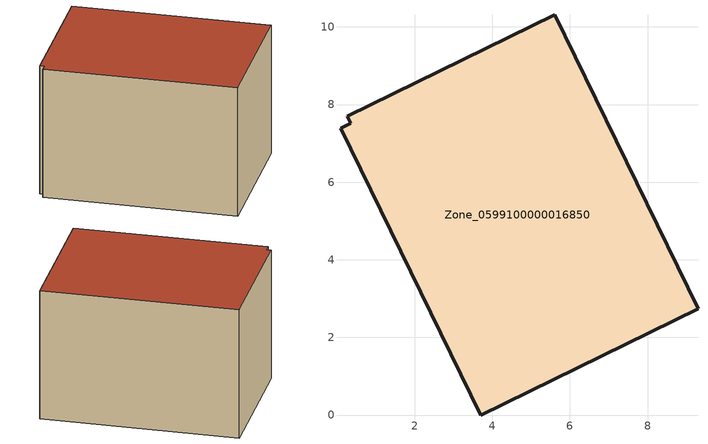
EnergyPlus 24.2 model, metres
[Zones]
Zone_0599100000016850
 floor ground (C_G): 9.3,2.73 3.7,0 0.09,7.39 0.35,7.52 0.26,7.7 5.61,10.31 z0
 wall outside (C_F): 9.3,2.73 5.61,10.31 0.26,7.7 0.35,7.52 0.09,7.39 3.7,0 9.3,2.73 z0:5.83
 roof outside (C_R): 3.7,0 9.3,2.73 5.61,10.31 0.26,7.7 0.35,7.52 0.09,7.39 z5.83
[BUILDING]
Pand.0599100000016850: North Axis=0; Terrain=City; Loads Convergence Tolerance Value=0.04; Temperature Convergence Tolerance Value=0.4; Solar Distribution=FullExterior; Maximum Number of Warmup Days=25; Minimum Number of Warmup Days=1
[Site:Location]
Rotterdam.The.Hague.AP_ZH_NLD Design_Conditions: Latitude=51.96; Longitude=4.45; Time Zone=1; Elevation=-4.5
[SITE:GROUNDTEMPERATURE:BUILDINGSURFACE]
18, 18, 18, 18, 18, 18, 18, 18, 18, 18, 18, 18
[MATERIAL] Thermal Absorptance=0.9; Solar Absorptance=0.7; Visible Absorptance=0.7
Name | Roughness | Thickness | Conductivity | Density | Specific Heat
G.TI.1946-1964 | MediumSmooth | 0.15 | 1 | 540 | 1210
F.TI.1946-1964 | Rough | 0.3 | 0.857143 | 1920 | 840
R.TI.1946-1964 | MediumRough | 0.2 | 0.277778 | 1500 | 1000
[CONSTRUCTION]
C_G: G.TI.1946-1964
C_F: F.TI.1946-1964
C_R: R.TI.1946-1964
[ZONE]
Zone_0599100000016850: Type=1; Multiplier=1; Ceiling Height=Autocalculate; Volume=Autocalculate; Floor Area=autocalculate; Part of Total Floor Area=Yes
[ZONEINFILTRATION:DESIGNFLOWRATE]
Infil_Zone_0599100000016850: Zone or ZoneList or Space or SpaceList=Zone_0599100000016850; Schedule=AlwaysOn; Design Flow Rate Calculation Method=Flow/Area; Flow Rate per Floor Area=0.003; Constant Term Coefficient=1; Temperature Term Coefficient=0; Velocity Term Coefficient=0; Velocity Squared Term Coefficient=0
[HVACTEMPLATE:ZONE:IDEALLOADSAIRSYSTEM]
Zone_0599100000016850: Maximum Heating Supply Air Temperature=50; Minimum Cooling Supply Air Temperature=13; Maximum Heating Supply Air Humidity Ratio=0.0156; Minimum Cooling Supply Air Humidity Ratio=0.0077; Heating Limit=NoLimit; Cooling Limit=NoLimit; Dehumidification Control Type=ConstantSensibleHeatRatio; Cooling Sensible Heat Ratio=0.7; Dehumidification Setpoint=60; Humidification Control Type=None; Humidification Setpoint=30; Outdoor Air Method=None; Outdoor Air Flow Rate per Person=0.00944; Outdoor Air Flow Rate per Zone Floor Area=0; Outdoor Air Flow Rate per Zone=0; Demand Controlled Ventilation Type=None; Outdoor Air Economizer Type=NoEconomizer; Heat Recovery Type=None; Sensible Heat Recovery Effectiveness=0.7; Latent Heat Recovery Effectiveness=0.65
[ZONECONTROL:THERMOSTAT]
ThermostatControl_Zone_0599100000016850: Zone or ZoneList=Zone_0599100000016850; Control Type Schedule=DualSetpointControlType; Control 1=Thermostat_Zone_0599100000016850; Temperature Difference Between Cutout And Setpoint=0
[THERMOSTATSETPOINT:DUALSETPOINT]
Thermostat_Zone_0599100000016850: Heating Setpoint Temperature Schedule=HeatingSetpoint_Zone_0599100000016850; Cooling Setpoint Temperature Schedule=CoolingSetpoint_Zone_0599100000016850
[SCHEDULE:COMPACT]
HeatingSetpoint_Zone_0599100000016850: Through: 12/31, For: AllDays, Until: 24:00, 21
CoolingSetpoint_Zone_0599100000016850: Through: 12/31, For: AllDays, Until: 24:00, 24
DualSetpointControlType: Through: 12/31, For: AllDays, Until: 24:00, 4
AlwaysOn: Through: 12/31, For: AllDays, Until: 24:00, 1
